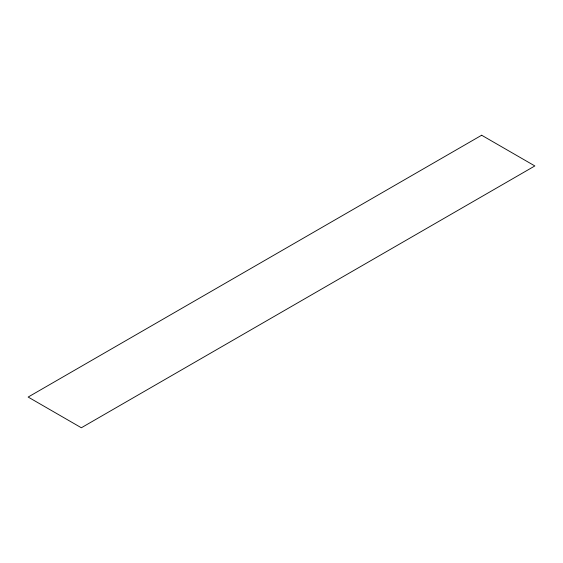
<?xml version="1.0" encoding="UTF-8"?>
<svg xmlns="http://www.w3.org/2000/svg" width="563" height="563" viewBox="0 0 563 563"><rect width="100%" height="100%" fill="white"/><g stroke="black" fill="none" stroke-linecap="round" stroke-linejoin="round"><path stroke-width="0.84" d="M481.654 135.233L28.15 397.056L81.346 427.767L534.85 165.944L481.654 135.233"/></g></svg>
